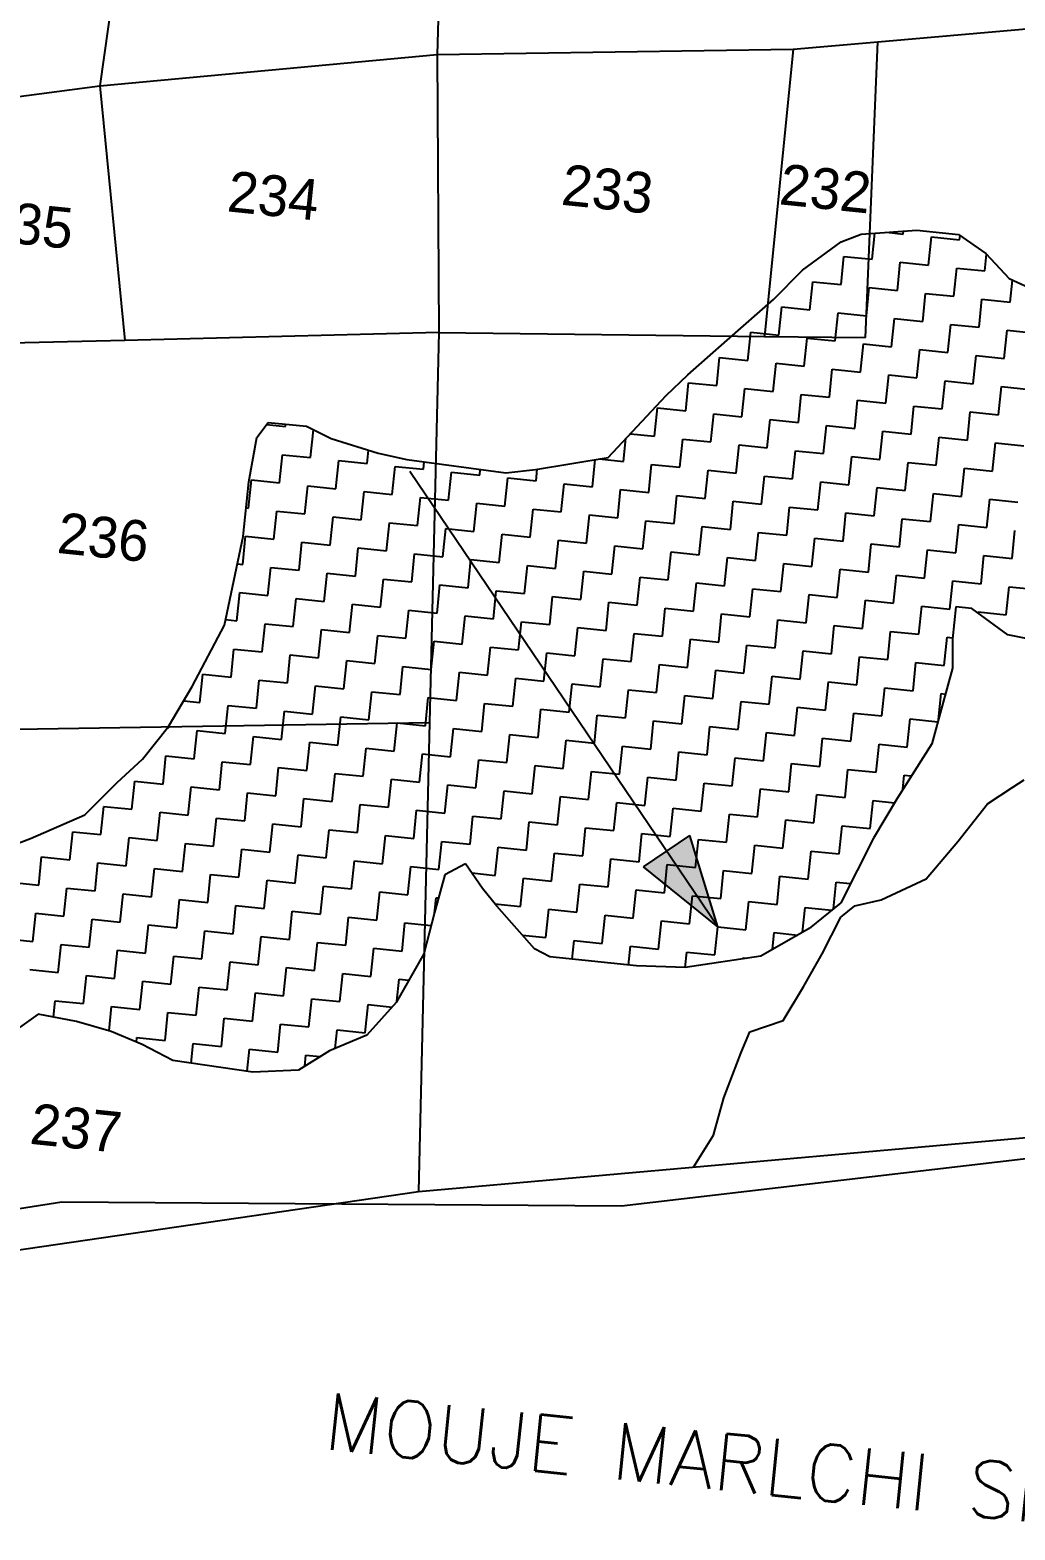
# Model space of a CAD drawing. Header units: metres. Extents: x 290336 to 293471, y 1993039 to 1996947.
# Drawn here: x 292219 to 292442.2, y 1993144.7 to 1993484.6 of the extents above; entities that cross this region are included whole.
import ezdxf
from ezdxf.enums import TextEntityAlignment as Align

# ---------------------------------------------------------------- set-up
doc = ezdxf.new("R2010")
doc.units = ezdxf.units.M
doc.header["$MEASUREMENT"] = 0
for name, color, linetype in [('LINE_WATER', 4, 'Continuous'), ('POLY_HATCH', 12, 'Continuous'), ('POLY_PARCEL', 6, 'Continuous'), ('TEXT_MAPOUT', 7, 'Continuous'), ('TEXT_PARCEL', 7, 'Continuous'), ('V_BOUND_LINE', 7, 'Continuous'), ('VILLAGE BOUNDRY', 1, 'Continuous')]:
    doc.layers.add(name, color=color, linetype=linetype)
doc.styles.get("Standard").update_dxf_attribs({"font": 'simplex.shx'})
doc.styles.add('TEXT_MAP', font='', dxfattribs={"height": 1.8})
doc.styles.get('TEXT_MAP').set_extended_font_data('Kruti Dev 050')

msp = doc.modelspace()

# ---------------------------------------------------------------- hatches: boundary and pattern name
h = msp.add_hatch(color=256)
h.paths.add_polyline_path([(292363.31, 1993298.52), (292358.07, 1993294.98), (292374.9, 1993281.4)])
h.paths.add_polyline_path([(292374.9, 1993281.4), (292368.54, 1993302.07), (292363.31, 1993298.52)])

# ---------------------------------------------------------------- linework, layer by layer
for points in [[(292374.9, 1993281.4), (292305.08, 1993384.55)], [(292358.07, 1993294.98), (292368.54, 1993302.07)], [(292374.9, 1993281.4), (292368.54, 1993302.07)], [(292374.9, 1993281.4), (292358.07, 1993294.98)]]:
    msp.add_lwpolyline(points)
at = {"layer": 'LINE_WATER'}
for p, q in [((292441.74, 1993313.01), (292444.33, 1993314.68)), ((292436.01, 1993309.24), (292441.74, 1993313.01)), ((292429.31, 1993300.72), (292436.01, 1993309.24)), ((292422.13, 1993292.25), (292429.31, 1993300.72)), ((292411.93, 1993287.48), (292422.13, 1993292.25)), ((292405.97, 1993286.16), (292411.93, 1993287.48)), ((292402.8, 1993283.58), (292405.97, 1993286.16)), ((292398.54, 1993275.29), (292402.8, 1993283.58)), ((292394.39, 1993267.96), (292398.54, 1993275.29)), ((292389.71, 1993260.2), (292394.39, 1993267.96)), ((292382.16, 1993257.59), (292389.71, 1993260.2)), ((292380.22, 1993252.94), (292382.16, 1993257.59)), ((292376.25, 1993242.68), (292380.22, 1993252.94)), ((292373.92, 1993234.2), (292376.25, 1993242.68)), ((292369.38, 1993226.94), (292373.92, 1993234.2))]:
    msp.add_line(p, q, dxfattribs=at)
at = {"layer": 'POLY_HATCH'}
for p, q in [((292402.83, 1993436.62), (292407.42, 1993438.35)), ((292407.42, 1993438.35), (292420, 1993439.25)), ((292420, 1993439.25), (292429.45, 1993438.28)), ((292429.45, 1993438.28), (292435.62, 1993433.97)), ((292394.08, 1993430.18), (292402.83, 1993436.62)), ((292435.62, 1993433.97), (292440.91, 1993428.28)), ((292387.52, 1993423.52), (292394.08, 1993430.18)), ((292440.91, 1993428.28), (292447.22, 1993425.43)), ((292377.02, 1993414.32), (292387.52, 1993423.52)), ((292368.12, 1993406.43), (292377.02, 1993414.32)), ((292363.23, 1993401.8), (292368.12, 1993406.43)), ((292350.03, 1993387.74), (292363.23, 1993401.8)), ((292270.42, 1993392.3), (292272.98, 1993395.7)), ((292272.98, 1993395.7), (292281.7, 1993394.8)), ((292281.7, 1993394.8), (292287.29, 1993392.02)), ((292268.64, 1993382.2), (292270.42, 1993392.3)), ((292287.29, 1993392.02), (292297.97, 1993388.72)), ((292297.97, 1993388.72), (292304.44, 1993387.31)), ((292304.44, 1993387.31), (292326.89, 1993384.26)), ((292333.59, 1993385.04), (292350.03, 1993387.74)), ((292326.89, 1993384.26), (292333.59, 1993385.04)), ((292267.37, 1993369.85), (292268.64, 1993382.2)), ((292263.09, 1993349.74), (292267.37, 1993369.85)), ((292428.81, 1993353.91), (292428.06, 1993346.64)), ((292432.45, 1993353.53), (292428.81, 1993353.91)), ((292440.65, 1993347.54), (292432.45, 1993353.53)), ((292255.77, 1993335.81), (292263.09, 1993349.74)), ((292428.06, 1993346.64), (292428.11, 1993340.03)), ((292455.03, 1993344.59), (292440.65, 1993347.54)), ((292428.11, 1993340.03), (292425.76, 1993331.46)), ((292250.43, 1993326.81), (292255.77, 1993335.81)), ((292425.76, 1993331.46), (292423.41, 1993322.89)), ((292244.52, 1993319.35), (292250.43, 1993326.81)), ((292423.41, 1993322.89), (292415.51, 1993310.49)), ((292238.83, 1993314.06), (292244.52, 1993319.35)), ((292231.46, 1993306.75), (292238.83, 1993314.06)), ((292415.51, 1993310.49), (292410.18, 1993301.5)), ((292219.16, 1993301.41), (292231.46, 1993306.75)), ((292209.98, 1993297.95), (292219.16, 1993301.41)), ((292410.18, 1993301.5), (292402.78, 1993286.84)), ((292317.74, 1993295.63), (292313.08, 1993293.18)), ((292321.57, 1993290.09), (292317.74, 1993295.63)), ((292313.08, 1993293.18), (292310.72, 1993284.61)), ((292324.83, 1993286.09), (292321.57, 1993290.09)), ((292310.72, 1993284.61), (292308.29, 1993275.31)), ((292333.38, 1993276.39), (292324.83, 1993286.09)), ((292402.78, 1993286.84), (292395.57, 1993280.98)), ((292395.57, 1993280.98), (292384.64, 1993274.77)), ((292308.29, 1993275.31), (292302, 1993264.22)), ((292336.87, 1993274.56), (292333.38, 1993276.39)), ((292356.49, 1993272.54), (292336.87, 1993274.56)), ((292384.64, 1993274.77), (292367.47, 1993272.14)), ((292367.47, 1993272.14), (292356.49, 1993272.54)), ((292302, 1993264.22), (292295.36, 1993256.83)), ((292220.92, 1993261.58), (292214.58, 1993257.09)), ((292229.57, 1993259.95), (292220.92, 1993261.58)), ((292237.41, 1993257.67), (292229.57, 1993259.95)), ((292244.46, 1993254.74), (292237.41, 1993257.67)), ((292295.36, 1993256.83), (292286.92, 1993253.29)), ((292251.42, 1993251.09), (292244.46, 1993254.74)), ((292269.52, 1993248.48), (292251.42, 1993251.09)), ((292286.92, 1993253.29), (292279.85, 1993248.88)), ((292279.85, 1993248.88), (292269.52, 1993248.48))]:
    msp.add_line(p, q, dxfattribs=at)
at = {"layer": 'POLY_HATCH', "linetype": 'Continuous'}
for p, q in [((292409.88, 1993432.64), (292410.49, 1993438.57)), ((292413.09, 1993438.76), (292416.92, 1993438.36)), ((292416.92, 1993438.36), (292416.99, 1993439.04)), ((292422.64, 1993431.32), (292423.3, 1993437.7)), ((292423.3, 1993437.7), (292429.69, 1993437.04)), ((292429.69, 1993437.04), (292429.79, 1993438.04)), ((292435.41, 1993430), (292435.8, 1993433.77)), ((292402.83, 1993426.91), (292403.49, 1993433.3)), ((292403.49, 1993433.3), (292409.88, 1993432.64)), ((292415.6, 1993425.59), (292416.26, 1993431.98)), ((292416.26, 1993431.98), (292422.64, 1993431.32)), ((292428.37, 1993424.27), (292429.03, 1993430.66)), ((292429.03, 1993430.66), (292435.41, 1993430)), ((292395.79, 1993421.19), (292396.45, 1993427.57)), ((292396.45, 1993427.57), (292402.83, 1993426.91)), ((292441.14, 1993422.95), (292441.65, 1993427.94)), ((292408.56, 1993419.87), (292409.22, 1993426.25)), ((292409.22, 1993426.25), (292415.6, 1993425.59)), ((292421.33, 1993418.55), (292421.99, 1993424.93)), ((292421.99, 1993424.93), (292428.37, 1993424.27)), ((292434.09, 1993417.23), (292434.75, 1993423.61)), ((292434.75, 1993423.61), (292441.14, 1993422.95)), ((292388.75, 1993415.46), (292389.41, 1993421.85)), ((292389.41, 1993421.85), (292395.79, 1993421.19)), ((292401.51, 1993414.14), (292402.17, 1993420.53)), ((292402.17, 1993420.53), (292408.56, 1993419.87)), ((292414.28, 1993412.82), (292414.94, 1993419.21)), ((292414.94, 1993419.21), (292421.33, 1993418.55)), ((292427.05, 1993411.51), (292427.71, 1993417.89)), ((292427.71, 1993417.89), (292434.09, 1993417.23)), ((292439.82, 1993410.19), (292440.48, 1993416.57)), ((292440.48, 1993416.57), (292446.86, 1993415.91)), ((292381.7, 1993409.74), (292382.36, 1993416.12)), ((292382.36, 1993416.12), (292388.75, 1993415.46)), ((292394.47, 1993408.42), (292395.13, 1993414.8)), ((292395.13, 1993414.8), (292401.51, 1993414.14)), ((292407.24, 1993407.1), (292407.9, 1993413.48)), ((292407.9, 1993413.48), (292414.28, 1993412.82)), ((292374.66, 1993404.01), (292375.32, 1993410.4)), ((292375.32, 1993410.4), (292381.7, 1993409.74)), ((292420.01, 1993405.78), (292420.67, 1993412.17)), ((292420.67, 1993412.17), (292427.05, 1993411.51)), ((292432.77, 1993404.46), (292433.43, 1993410.85)), ((292433.43, 1993410.85), (292439.82, 1993410.19)), ((292387.43, 1993402.69), (292388.09, 1993409.08)), ((292388.09, 1993409.08), (292394.47, 1993408.42)), ((292400.2, 1993401.38), (292400.85, 1993407.76)), ((292400.85, 1993407.76), (292407.24, 1993407.1)), ((292412.96, 1993400.06), (292413.62, 1993406.44)), ((292413.62, 1993406.44), (292420.01, 1993405.78)), ((292367.62, 1993398.29), (292368.28, 1993404.67)), ((292368.28, 1993404.67), (292374.66, 1993404.01)), ((292380.38, 1993396.97), (292381.04, 1993403.35)), ((292381.04, 1993403.35), (292387.43, 1993402.69)), ((292425.73, 1993398.74), (292426.39, 1993405.12)), ((292426.39, 1993405.12), (292432.77, 1993404.46)), ((292438.5, 1993397.42), (292439.16, 1993403.8)), ((292439.16, 1993403.8), (292445.54, 1993403.14)), ((292393.15, 1993395.65), (292393.81, 1993402.04)), ((292393.81, 1993402.04), (292400.2, 1993401.38)), ((292405.92, 1993394.33), (292406.58, 1993400.72)), ((292406.58, 1993400.72), (292412.96, 1993400.06)), ((292360.57, 1993392.57), (292361.23, 1993398.95)), ((292361.23, 1993398.95), (292367.62, 1993398.29)), ((292373.34, 1993391.25), (292374, 1993397.63)), ((292374, 1993397.63), (292380.38, 1993396.97)), ((292386.11, 1993389.93), (292386.77, 1993396.31)), ((292386.77, 1993396.31), (292393.15, 1993395.65)), ((292418.69, 1993393.01), (292419.35, 1993399.4)), ((292419.35, 1993399.4), (292425.73, 1993398.74)), ((292431.46, 1993391.69), (292432.12, 1993398.08)), ((292432.12, 1993398.08), (292438.5, 1993397.42)), ((292272.6, 1993395.2), (292276.92, 1993394.75)), ((292276.92, 1993394.75), (292276.98, 1993395.29)), ((292282.64, 1993387.71), (292283.3, 1993394.01)), ((292355.09, 1993393.13), (292360.57, 1993392.57)), ((292398.88, 1993388.61), (292399.54, 1993394.99)), ((292399.54, 1993394.99), (292405.92, 1993394.33)), ((292411.64, 1993387.29), (292412.3, 1993393.67)), ((292412.3, 1993393.67), (292418.69, 1993393.01)), ((292269.88, 1993389.03), (292269.92, 1993389.45)), ((292295.41, 1993386.39), (292295.72, 1993389.41)), ((292353.53, 1993386.84), (292354.07, 1993392.04)), ((292366.3, 1993385.52), (292366.96, 1993391.91)), ((292366.96, 1993391.91), (292373.34, 1993391.25)), ((292379.06, 1993384.2), (292379.72, 1993390.59)), ((292379.72, 1993390.59), (292386.11, 1993389.93)), ((292424.41, 1993385.97), (292425.07, 1993392.35)), ((292425.07, 1993392.35), (292431.46, 1993391.69)), ((292437.18, 1993384.65), (292437.84, 1993391.03)), ((292437.84, 1993391.03), (292444.22, 1993390.38)), ((292269.85, 1993389.03), (292269.88, 1993389.03)), ((292275.6, 1993381.99), (292276.26, 1993388.37)), ((292276.26, 1993388.37), (292282.64, 1993387.71)), ((292288.37, 1993380.67), (292289.03, 1993387.05)), ((292289.03, 1993387.05), (292295.41, 1993386.39)), ((292308.18, 1993385.07), (292308.36, 1993386.78)), ((292346.48, 1993381.12), (292347.12, 1993387.26)), ((292348.01, 1993387.41), (292353.53, 1993386.84)), ((292359.25, 1993379.8), (292359.91, 1993386.18)), ((292359.91, 1993386.18), (292366.3, 1993385.52)), ((292391.83, 1993382.88), (292392.49, 1993389.27)), ((292392.49, 1993389.27), (292398.88, 1993388.61)), ((292404.6, 1993381.56), (292405.26, 1993387.95)), ((292405.26, 1993387.95), (292411.64, 1993387.29)), ((292417.37, 1993380.25), (292418.03, 1993386.63)), ((292418.03, 1993386.63), (292424.41, 1993385.97)), ((292268.56, 1993376.26), (292269.22, 1993382.65)), ((292269.22, 1993382.65), (292275.6, 1993381.99)), ((292301.14, 1993379.35), (292301.8, 1993385.73)), ((292301.8, 1993385.73), (292308.18, 1993385.07)), ((292313.91, 1993378.03), (292314.56, 1993384.41)), ((292314.56, 1993384.41), (292320.95, 1993383.75)), ((292320.95, 1993383.75), (292321.08, 1993385.05)), ((292326.67, 1993376.71), (292327.33, 1993383.09)), ((292327.33, 1993383.09), (292333.72, 1993382.44)), ((292333.72, 1993382.44), (292333.99, 1993385.1)), ((292372.02, 1993378.48), (292372.68, 1993384.86)), ((292372.68, 1993384.86), (292379.06, 1993384.2)), ((292384.79, 1993377.16), (292385.45, 1993383.54)), ((292385.45, 1993383.54), (292391.83, 1993382.88)), ((292430.14, 1993378.93), (292430.8, 1993385.31)), ((292430.8, 1993385.31), (292437.18, 1993384.65)), ((292281.33, 1993374.94), (292281.99, 1993381.33)), ((292281.99, 1993381.33), (292288.37, 1993380.67)), ((292294.09, 1993373.62), (292294.75, 1993380.01)), ((292294.75, 1993380.01), (292301.14, 1993379.35)), ((292339.44, 1993375.39), (292340.1, 1993381.78)), ((292340.1, 1993381.78), (292346.48, 1993381.12)), ((292352.21, 1993374.07), (292352.87, 1993380.46)), ((292352.87, 1993380.46), (292359.25, 1993379.8)), ((292364.98, 1993372.75), (292365.64, 1993379.14)), ((292365.64, 1993379.14), (292372.02, 1993378.48)), ((292397.56, 1993375.84), (292398.22, 1993382.22)), ((292398.22, 1993382.22), (292404.6, 1993381.56)), ((292410.32, 1993374.52), (292410.98, 1993380.9)), ((292410.98, 1993380.9), (292417.37, 1993380.25)), ((292423.09, 1993373.2), (292423.75, 1993379.59)), ((292423.75, 1993379.59), (292430.14, 1993378.93)), ((292268.04, 1993376.32), (292268.56, 1993376.26)), ((292306.86, 1993372.31), (292307.52, 1993378.69)), ((292307.52, 1993378.69), (292313.91, 1993378.03)), ((292319.63, 1993370.99), (292320.29, 1993377.37)), ((292320.29, 1993377.37), (292326.67, 1993376.71)), ((292332.4, 1993369.67), (292333.06, 1993376.05)), ((292333.06, 1993376.05), (292339.44, 1993375.39)), ((292377.75, 1993371.43), (292378.4, 1993377.82)), ((292378.4, 1993377.82), (292384.79, 1993377.16)), ((292390.51, 1993370.12), (292391.17, 1993376.5)), ((292391.17, 1993376.5), (292397.56, 1993375.84)), ((292435.86, 1993371.88), (292436.52, 1993378.27)), ((292436.52, 1993378.27), (292442.9, 1993377.61)), ((292274.28, 1993369.22), (292274.94, 1993375.6)), ((292274.94, 1993375.6), (292281.33, 1993374.94)), ((292287.05, 1993367.9), (292287.71, 1993374.28)), ((292287.71, 1993374.28), (292294.09, 1993373.62)), ((292299.82, 1993366.58), (292300.48, 1993372.96)), ((292300.48, 1993372.96), (292306.86, 1993372.31)), ((292345.17, 1993368.35), (292345.83, 1993374.73)), ((292345.83, 1993374.73), (292352.21, 1993374.07)), ((292357.93, 1993367.03), (292358.59, 1993373.41)), ((292358.59, 1993373.41), (292364.98, 1993372.75)), ((292403.28, 1993368.8), (292403.94, 1993375.18)), ((292403.94, 1993375.18), (292410.32, 1993374.52)), ((292416.05, 1993367.48), (292416.71, 1993373.86)), ((292416.71, 1993373.86), (292423.09, 1993373.2)), ((292428.82, 1993366.16), (292429.48, 1993372.54)), ((292429.48, 1993372.54), (292435.86, 1993371.88)), ((292267.24, 1993363.49), (292267.9, 1993369.88)), ((292267.9, 1993369.88), (292274.28, 1993369.22)), ((292312.59, 1993365.26), (292313.25, 1993371.65)), ((292313.25, 1993371.65), (292319.63, 1993370.99)), ((292325.35, 1993363.94), (292326.01, 1993370.33)), ((292326.01, 1993370.33), (292332.4, 1993369.67)), ((292338.12, 1993362.62), (292338.78, 1993369.01)), ((292338.78, 1993369.01), (292345.17, 1993368.35)), ((292370.7, 1993365.71), (292371.36, 1993372.09)), ((292371.36, 1993372.09), (292377.75, 1993371.43)), ((292383.47, 1993364.39), (292384.13, 1993370.77)), ((292384.13, 1993370.77), (292390.51, 1993370.12)), ((292396.24, 1993363.07), (292396.9, 1993369.46)), ((292396.9, 1993369.46), (292403.28, 1993368.8)), ((292441.59, 1993364.84), (292442.24, 1993371.22)), ((292280.01, 1993362.18), (292280.67, 1993368.56)), ((292280.67, 1993368.56), (292287.05, 1993367.9)), ((292292.77, 1993360.86), (292293.43, 1993367.24)), ((292293.43, 1993367.24), (292299.82, 1993366.58)), ((292305.54, 1993359.54), (292306.2, 1993365.92)), ((292306.2, 1993365.92), (292312.59, 1993365.26)), ((292350.89, 1993361.3), (292351.55, 1993367.69)), ((292351.55, 1993367.69), (292357.93, 1993367.03)), ((292363.66, 1993359.99), (292364.32, 1993366.37)), ((292364.32, 1993366.37), (292370.7, 1993365.71)), ((292409.01, 1993361.75), (292409.67, 1993368.14)), ((292409.67, 1993368.14), (292416.05, 1993367.48)), ((292421.77, 1993360.43), (292422.43, 1993366.82)), ((292422.43, 1993366.82), (292428.82, 1993366.16)), ((292266.04, 1993363.62), (292267.24, 1993363.49)), ((292272.96, 1993356.45), (292273.62, 1993362.83)), ((292273.62, 1993362.83), (292280.01, 1993362.18)), ((292318.31, 1993358.22), (292318.97, 1993364.6)), ((292318.97, 1993364.6), (292325.35, 1993363.94)), ((292331.08, 1993356.9), (292331.74, 1993363.28)), ((292331.74, 1993363.28), (292338.12, 1993362.62)), ((292376.43, 1993358.67), (292377.09, 1993365.05)), ((292377.09, 1993365.05), (292383.47, 1993364.39)), ((292389.19, 1993357.35), (292389.85, 1993363.73)), ((292389.85, 1993363.73), (292396.24, 1993363.07)), ((292401.96, 1993356.03), (292402.62, 1993362.41)), ((292402.62, 1993362.41), (292409.01, 1993361.75)), ((292434.54, 1993359.11), (292435.2, 1993365.5)), ((292435.2, 1993365.5), (292441.59, 1993364.84)), ((292285.73, 1993355.13), (292286.39, 1993361.52)), ((292286.39, 1993361.52), (292292.77, 1993360.86)), ((292298.5, 1993353.81), (292299.16, 1993360.2)), ((292299.16, 1993360.2), (292305.54, 1993359.54)), ((292311.27, 1993352.49), (292311.93, 1993358.88)), ((292311.93, 1993358.88), (292318.31, 1993358.22)), ((292343.85, 1993355.58), (292344.51, 1993361.96)), ((292344.51, 1993361.96), (292350.89, 1993361.3)), ((292356.61, 1993354.26), (292357.27, 1993360.65)), ((292357.27, 1993360.65), (292363.66, 1993359.99)), ((292369.38, 1993352.94), (292370.04, 1993359.33)), ((292370.04, 1993359.33), (292376.43, 1993358.67)), ((292414.73, 1993354.71), (292415.39, 1993361.09)), ((292415.39, 1993361.09), (292421.77, 1993360.43)), ((292427.5, 1993353.39), (292428.16, 1993359.77)), ((292428.16, 1993359.77), (292434.54, 1993359.11)), ((292265.92, 1993350.73), (292266.58, 1993357.11)), ((292266.58, 1993357.11), (292272.96, 1993356.45)), ((292278.69, 1993349.41), (292279.35, 1993355.79)), ((292279.35, 1993355.79), (292285.73, 1993355.13)), ((292324.04, 1993351.17), (292324.69, 1993357.56)), ((292324.69, 1993357.56), (292331.08, 1993356.9)), ((292336.8, 1993349.86), (292337.46, 1993356.24)), ((292337.46, 1993356.24), (292343.85, 1993355.58)), ((292382.15, 1993351.62), (292382.81, 1993358.01)), ((292382.81, 1993358.01), (292389.19, 1993357.35)), ((292394.92, 1993350.3), (292395.58, 1993356.69)), ((292395.58, 1993356.69), (292401.96, 1993356.03)), ((292407.69, 1993348.98), (292408.35, 1993355.37)), ((292408.35, 1993355.37), (292414.73, 1993354.71)), ((292440.27, 1993352.07), (292440.93, 1993358.46)), ((292440.93, 1993358.46), (292447.31, 1993357.8)), ((292291.46, 1993348.09), (292292.12, 1993354.47)), ((292292.12, 1993354.47), (292298.5, 1993353.81)), ((292304.22, 1993346.77), (292304.88, 1993353.15)), ((292304.88, 1993353.15), (292311.27, 1993352.49)), ((292349.57, 1993348.54), (292350.23, 1993354.92)), ((292350.23, 1993354.92), (292356.61, 1993354.26)), ((292362.34, 1993347.22), (292363, 1993353.6)), ((292363, 1993353.6), (292369.38, 1993352.94)), ((292375.11, 1993345.9), (292375.77, 1993352.28)), ((292375.77, 1993352.28), (292382.15, 1993351.62)), ((292420.45, 1993347.67), (292421.11, 1993354.05)), ((292421.11, 1993354.05), (292427.5, 1993353.39)), ((292433.86, 1993352.5), (292433.88, 1993352.73)), ((292433.88, 1993352.73), (292440.27, 1993352.07)), ((292263.35, 1993350.99), (292265.92, 1993350.73)), ((292271.64, 1993343.68), (292272.3, 1993350.07)), ((292272.3, 1993350.07), (292278.69, 1993349.41)), ((292284.41, 1993342.36), (292285.07, 1993348.75)), ((292285.07, 1993348.75), (292291.46, 1993348.09)), ((292316.99, 1993345.45), (292317.65, 1993351.83)), ((292317.65, 1993351.83), (292324.04, 1993351.17)), ((292329.76, 1993344.13), (292330.42, 1993350.52)), ((292330.42, 1993350.52), (292336.8, 1993349.86)), ((292342.53, 1993342.81), (292343.19, 1993349.2)), ((292343.19, 1993349.2), (292349.57, 1993348.54)), ((292387.88, 1993344.58), (292388.53, 1993350.96)), ((292388.53, 1993350.96), (292394.92, 1993350.3)), ((292400.64, 1993343.26), (292401.3, 1993349.64)), ((292401.3, 1993349.64), (292407.69, 1993348.98)), ((292297.18, 1993341.04), (292297.84, 1993347.43)), ((292297.84, 1993347.43), (292304.22, 1993346.77)), ((292309.95, 1993339.73), (292310.61, 1993346.11)), ((292310.61, 1993346.11), (292316.99, 1993345.45)), ((292355.3, 1993341.49), (292355.96, 1993347.88)), ((292355.96, 1993347.88), (292362.34, 1993347.22)), ((292368.06, 1993340.17), (292368.72, 1993346.56)), ((292368.72, 1993346.56), (292375.11, 1993345.9)), ((292380.83, 1993338.85), (292381.49, 1993345.24)), ((292381.49, 1993345.24), (292387.88, 1993344.58)), ((292413.41, 1993341.94), (292414.07, 1993348.33)), ((292414.07, 1993348.33), (292420.45, 1993347.67)), ((292426.18, 1993340.62), (292426.84, 1993347.01)), ((292426.84, 1993347.01), (292428.09, 1993346.88)), ((292264.6, 1993337.96), (292265.26, 1993344.34)), ((292265.26, 1993344.34), (292271.64, 1993343.68)), ((292277.37, 1993336.64), (292278.03, 1993343.02)), ((292278.03, 1993343.02), (292284.41, 1993342.36)), ((292322.72, 1993338.41), (292323.38, 1993344.79)), ((292323.38, 1993344.79), (292329.76, 1993344.13)), ((292335.48, 1993337.09), (292336.14, 1993343.47)), ((292336.14, 1993343.47), (292342.53, 1993342.81)), ((292348.25, 1993335.77), (292348.91, 1993342.15)), ((292348.91, 1993342.15), (292355.3, 1993341.49)), ((292393.6, 1993337.54), (292394.26, 1993343.92)), ((292394.26, 1993343.92), (292400.64, 1993343.26)), ((292406.37, 1993336.22), (292407.03, 1993342.6)), ((292407.03, 1993342.6), (292413.41, 1993341.94)), ((292257.56, 1993332.23), (292258.22, 1993338.62)), ((292258.22, 1993338.62), (292264.6, 1993337.96)), ((292290.14, 1993335.32), (292290.8, 1993341.7)), ((292290.8, 1993341.7), (292297.18, 1993341.04)), ((292302.9, 1993334), (292303.56, 1993340.39)), ((292303.56, 1993340.39), (292309.95, 1993339.73)), ((292315.67, 1993332.68), (292316.33, 1993339.07)), ((292316.33, 1993339.07), (292322.72, 1993338.41)), ((292361.02, 1993334.45), (292361.68, 1993340.83)), ((292361.68, 1993340.83), (292368.06, 1993340.17)), ((292373.79, 1993333.13), (292374.45, 1993339.51)), ((292374.45, 1993339.51), (292380.83, 1993338.85)), ((292419.14, 1993334.9), (292419.8, 1993341.28)), ((292419.8, 1993341.28), (292426.18, 1993340.62)), ((292270.33, 1993330.92), (292270.98, 1993337.3)), ((292270.98, 1993337.3), (292277.37, 1993336.64)), ((292283.09, 1993329.6), (292283.75, 1993335.98)), ((292283.75, 1993335.98), (292290.14, 1993335.32)), ((292328.44, 1993331.36), (292329.1, 1993337.75)), ((292329.1, 1993337.75), (292335.48, 1993337.09)), ((292341.21, 1993330.04), (292341.87, 1993336.43)), ((292341.87, 1993336.43), (292348.25, 1993335.77)), ((292353.98, 1993328.73), (292354.64, 1993335.11)), ((292354.64, 1993335.11), (292361.02, 1993334.45)), ((292386.56, 1993331.81), (292387.22, 1993338.2)), ((292387.22, 1993338.2), (292393.6, 1993337.54)), ((292399.32, 1993330.49), (292399.98, 1993336.88)), ((292399.98, 1993336.88), (292406.37, 1993336.22)), ((292412.09, 1993329.17), (292412.75, 1993335.56)), ((292412.75, 1993335.56), (292419.14, 1993334.9)), ((292253.88, 1993332.61), (292257.56, 1993332.23)), ((292263.28, 1993325.19), (292263.94, 1993331.57)), ((292263.94, 1993331.57), (292270.33, 1993330.92)), ((292295.86, 1993328.28), (292296.52, 1993334.66)), ((292296.52, 1993334.66), (292302.9, 1993334)), ((292308.63, 1993326.96), (292309.29, 1993333.34)), ((292309.29, 1993333.34), (292315.67, 1993332.68)), ((292321.4, 1993325.64), (292322.06, 1993332.02)), ((292322.06, 1993332.02), (292328.44, 1993331.36)), ((292366.74, 1993327.41), (292367.4, 1993333.79)), ((292367.4, 1993333.79), (292373.79, 1993333.13)), ((292379.51, 1993326.09), (292380.17, 1993332.47)), ((292380.17, 1993332.47), (292386.56, 1993331.81)), ((292424.92, 1993328.39), (292425.52, 1993334.24)), ((292425.52, 1993334.24), (292426.5, 1993334.14)), ((292276.05, 1993323.87), (292276.71, 1993330.26)), ((292276.71, 1993330.26), (292283.09, 1993329.6)), ((292288.82, 1993322.55), (292289.48, 1993328.94)), ((292289.48, 1993328.94), (292295.86, 1993328.28)), ((292334.17, 1993324.32), (292334.82, 1993330.7)), ((292334.82, 1993330.7), (292341.21, 1993330.04)), ((292346.93, 1993323), (292347.59, 1993329.38)), ((292347.59, 1993329.38), (292353.98, 1993328.73)), ((292392.28, 1993324.77), (292392.94, 1993331.15)), ((292392.94, 1993331.15), (292399.32, 1993330.49)), ((292405.05, 1993323.45), (292405.71, 1993329.83)), ((292405.71, 1993329.83), (292412.09, 1993329.17)), ((292417.82, 1993322.13), (292418.48, 1993328.51)), ((292418.48, 1993328.51), (292424.77, 1993327.86)), ((292250.22, 1993326.54), (292250.51, 1993326.51)), ((292250.51, 1993326.51), (292250.57, 1993327.04)), ((292256.24, 1993319.47), (292256.9, 1993325.85)), ((292256.9, 1993325.85), (292263.28, 1993325.19)), ((292301.59, 1993321.23), (292302.25, 1993327.62)), ((292302.25, 1993327.62), (292308.63, 1993326.96)), ((292314.35, 1993319.91), (292315.01, 1993326.3)), ((292315.01, 1993326.3), (292321.4, 1993325.64)), ((292327.12, 1993318.6), (292327.78, 1993324.98)), ((292327.78, 1993324.98), (292334.17, 1993324.32)), ((292359.7, 1993321.68), (292360.36, 1993328.07)), ((292360.36, 1993328.07), (292366.74, 1993327.41)), ((292372.47, 1993320.36), (292373.13, 1993326.75)), ((292373.13, 1993326.75), (292379.51, 1993326.09)), ((292385.24, 1993319.04), (292385.9, 1993325.43)), ((292385.9, 1993325.43), (292392.28, 1993324.77)), ((292269.01, 1993318.15), (292269.67, 1993324.53)), ((292269.67, 1993324.53), (292276.05, 1993323.87)), ((292281.77, 1993316.83), (292282.43, 1993323.21)), ((292282.43, 1993323.21), (292288.82, 1993322.55)), ((292294.54, 1993315.51), (292295.2, 1993321.89)), ((292295.2, 1993321.89), (292301.59, 1993321.23)), ((292339.89, 1993317.28), (292340.55, 1993323.66)), ((292340.55, 1993323.66), (292346.93, 1993323)), ((292352.66, 1993315.96), (292353.32, 1993322.34)), ((292353.32, 1993322.34), (292359.7, 1993321.68)), ((292398.01, 1993317.72), (292398.66, 1993324.11)), ((292398.66, 1993324.11), (292405.05, 1993323.45)), ((292410.77, 1993316.41), (292411.43, 1993322.79)), ((292411.43, 1993322.79), (292417.82, 1993322.13)), ((292249.19, 1993313.74), (292249.85, 1993320.13)), ((292249.85, 1993320.13), (292256.24, 1993319.47)), ((292261.96, 1993312.42), (292262.62, 1993318.81)), ((292262.62, 1993318.81), (292269.01, 1993318.15)), ((292307.31, 1993314.19), (292307.97, 1993320.57)), ((292307.97, 1993320.57), (292314.35, 1993319.91)), ((292320.08, 1993312.87), (292320.74, 1993319.25)), ((292320.74, 1993319.25), (292327.12, 1993318.6)), ((292365.43, 1993314.64), (292366.09, 1993321.02)), ((292366.09, 1993321.02), (292372.47, 1993320.36)), ((292378.19, 1993313.32), (292378.85, 1993319.7)), ((292378.85, 1993319.7), (292385.24, 1993319.04)), ((292390.96, 1993312), (292391.62, 1993318.38)), ((292391.62, 1993318.38), (292398.01, 1993317.72)), ((292274.73, 1993311.1), (292275.39, 1993317.49)), ((292275.39, 1993317.49), (292281.77, 1993316.83)), ((292287.5, 1993309.78), (292288.16, 1993316.17)), ((292288.16, 1993316.17), (292294.54, 1993315.51)), ((292300.27, 1993308.47), (292300.93, 1993314.85)), ((292300.93, 1993314.85), (292307.31, 1993314.19)), ((292332.85, 1993311.55), (292333.51, 1993317.94)), ((292333.51, 1993317.94), (292339.89, 1993317.28)), ((292345.61, 1993310.23), (292346.27, 1993316.62)), ((292346.27, 1993316.62), (292352.66, 1993315.96)), ((292358.38, 1993308.91), (292359.04, 1993315.3)), ((292359.04, 1993315.3), (292365.43, 1993314.64)), ((292403.73, 1993310.68), (292404.39, 1993317.06)), ((292404.39, 1993317.06), (292410.77, 1993316.41)), ((292416.83, 1993312.56), (292417.16, 1993315.75)), ((292417.16, 1993315.75), (292418.75, 1993315.58)), ((292242.15, 1993308.02), (292242.81, 1993314.4)), ((292242.81, 1993314.4), (292249.19, 1993313.74)), ((292254.92, 1993306.7), (292255.58, 1993313.08)), ((292255.58, 1993313.08), (292261.96, 1993312.42)), ((292267.69, 1993305.38), (292268.35, 1993311.76)), ((292268.35, 1993311.76), (292274.73, 1993311.1)), ((292313.03, 1993307.15), (292313.69, 1993313.53)), ((292313.69, 1993313.53), (292320.08, 1993312.87)), ((292325.8, 1993305.83), (292326.46, 1993312.21)), ((292326.46, 1993312.21), (292332.85, 1993311.55)), ((292371.15, 1993307.59), (292371.81, 1993313.98)), ((292371.81, 1993313.98), (292378.19, 1993313.32)), ((292383.92, 1993306.28), (292384.58, 1993312.66)), ((292384.58, 1993312.66), (292390.96, 1993312)), ((292396.69, 1993304.96), (292397.35, 1993311.34)), ((292397.35, 1993311.34), (292403.73, 1993310.68)), ((292235.11, 1993302.29), (292235.77, 1993308.68)), ((292235.77, 1993308.68), (292242.15, 1993308.02)), ((292280.46, 1993304.06), (292281.11, 1993310.44)), ((292281.11, 1993310.44), (292287.5, 1993309.78)), ((292293.22, 1993302.74), (292293.88, 1993309.12)), ((292293.88, 1993309.12), (292300.27, 1993308.47)), ((292305.99, 1993301.42), (292306.65, 1993307.81)), ((292306.65, 1993307.81), (292313.03, 1993307.15)), ((292338.57, 1993304.51), (292339.23, 1993310.89)), ((292339.23, 1993310.89), (292345.61, 1993310.23)), ((292351.34, 1993303.19), (292352, 1993309.57)), ((292352, 1993309.57), (292358.38, 1993308.91)), ((292364.11, 1993301.87), (292364.77, 1993308.25)), ((292364.77, 1993308.25), (292371.15, 1993307.59)), ((292409.45, 1993303.64), (292410.11, 1993310.02)), ((292410.11, 1993310.02), (292414.94, 1993309.52)), ((292247.88, 1993300.97), (292248.54, 1993307.36)), ((292248.54, 1993307.36), (292254.92, 1993306.7)), ((292260.64, 1993299.65), (292261.3, 1993306.04)), ((292261.3, 1993306.04), (292267.69, 1993305.38)), ((292273.41, 1993298.34), (292274.07, 1993304.72)), ((292274.07, 1993304.72), (292280.46, 1993304.06)), ((292318.76, 1993300.1), (292319.42, 1993306.49)), ((292319.42, 1993306.49), (292325.8, 1993305.83)), ((292331.53, 1993298.78), (292332.19, 1993305.17)), ((292332.19, 1993305.17), (292338.57, 1993304.51)), ((292376.87, 1993300.55), (292377.53, 1993306.93)), ((292377.53, 1993306.93), (292383.92, 1993306.28)), ((292389.64, 1993299.23), (292390.3, 1993305.62)), ((292390.3, 1993305.62), (292396.69, 1993304.96)), ((292228.06, 1993296.57), (292228.72, 1993302.95)), ((292228.72, 1993302.95), (292235.11, 1993302.29)), ((292240.83, 1993295.25), (292241.49, 1993301.63)), ((292241.49, 1993301.63), (292247.88, 1993300.97)), ((292286.18, 1993297.02), (292286.84, 1993303.4)), ((292286.84, 1993303.4), (292293.22, 1993302.74)), ((292298.95, 1993295.7), (292299.61, 1993302.08)), ((292299.61, 1993302.08), (292305.99, 1993301.42)), ((292344.29, 1993297.46), (292344.95, 1993303.85)), ((292344.95, 1993303.85), (292351.34, 1993303.19)), ((292357.06, 1993296.15), (292357.72, 1993302.53)), ((292357.72, 1993302.53), (292364.11, 1993301.87)), ((292369.83, 1993294.83), (292370.49, 1993301.21)), ((292370.49, 1993301.21), (292376.87, 1993300.55)), ((292402.41, 1993297.91), (292403.07, 1993304.3)), ((292403.07, 1993304.3), (292409.45, 1993303.64)), ((292253.6, 1993293.93), (292254.26, 1993300.31)), ((292254.26, 1993300.31), (292260.64, 1993299.65)), ((292266.37, 1993292.61), (292267.03, 1993299)), ((292267.03, 1993299), (292273.41, 1993298.34)), ((292279.14, 1993291.29), (292279.8, 1993297.68)), ((292279.8, 1993297.68), (292286.18, 1993297.02)), ((292311.72, 1993294.38), (292312.38, 1993300.76)), ((292312.38, 1993300.76), (292318.76, 1993300.1)), ((292324.48, 1993293.06), (292325.14, 1993299.44)), ((292325.14, 1993299.44), (292331.53, 1993298.78)), ((292337.25, 1993291.74), (292337.91, 1993298.12)), ((292337.91, 1993298.12), (292344.29, 1993297.46)), ((292382.6, 1993293.51), (292383.26, 1993299.89)), ((292383.26, 1993299.89), (292389.64, 1993299.23)), ((292395.37, 1993292.19), (292396.03, 1993298.57)), ((292396.03, 1993298.57), (292402.41, 1993297.91)), ((292221.02, 1993290.84), (292221.68, 1993297.23)), ((292221.68, 1993297.23), (292228.06, 1993296.57)), ((292233.79, 1993289.52), (292234.45, 1993295.91)), ((292234.45, 1993295.91), (292240.83, 1993295.25)), ((292246.56, 1993288.21), (292247.22, 1993294.59)), ((292247.22, 1993294.59), (292253.6, 1993293.93)), ((292291.9, 1993289.97), (292292.56, 1993296.36)), ((292292.56, 1993296.36), (292298.95, 1993295.7)), ((292304.67, 1993288.65), (292305.33, 1993295.04)), ((292305.33, 1993295.04), (292311.72, 1993294.38)), ((292350.02, 1993290.42), (292350.68, 1993296.81)), ((292350.68, 1993296.81), (292357.06, 1993296.15)), ((292362.79, 1993289.1), (292363.45, 1993295.49)), ((292363.45, 1993295.49), (292369.83, 1993294.83)), ((292375.56, 1993287.78), (292376.21, 1993294.17)), ((292376.21, 1993294.17), (292382.6, 1993293.51)), ((292214.64, 1993291.5), (292221.02, 1993290.84)), ((292259.32, 1993286.89), (292259.98, 1993293.27)), ((292259.98, 1993293.27), (292266.37, 1993292.61)), ((292272.09, 1993285.57), (292272.75, 1993291.95)), ((292272.75, 1993291.95), (292279.14, 1993291.29)), ((292319.14, 1993293.61), (292324.48, 1993293.06)), ((292330.21, 1993286.02), (292330.87, 1993292.4)), ((292330.87, 1993292.4), (292337.25, 1993291.74)), ((292342.98, 1993284.7), (292343.64, 1993291.08)), ((292343.64, 1993291.08), (292350.02, 1993290.42)), ((292388.32, 1993286.46), (292388.98, 1993292.85)), ((292388.98, 1993292.85), (292395.37, 1993292.19)), ((292401.13, 1993285.5), (292401.75, 1993291.53)), ((292401.75, 1993291.53), (292404.98, 1993291.2)), ((292226.74, 1993283.8), (292227.4, 1993290.18)), ((292227.4, 1993290.18), (292233.79, 1993289.52)), ((292239.51, 1993282.48), (292240.17, 1993288.87)), ((292240.17, 1993288.87), (292246.56, 1993288.21)), ((292252.28, 1993281.16), (292252.94, 1993287.55)), ((292252.94, 1993287.55), (292259.32, 1993286.89)), ((292284.86, 1993284.25), (292285.52, 1993290.63)), ((292285.52, 1993290.63), (292291.9, 1993289.97)), ((292297.63, 1993282.93), (292298.29, 1993289.31)), ((292298.29, 1993289.31), (292304.67, 1993288.65)), ((292310.7, 1993284.51), (292311.06, 1993287.99)), ((292311.06, 1993287.99), (292311.64, 1993287.93)), ((292355.74, 1993283.38), (292356.4, 1993289.76)), ((292356.4, 1993289.76), (292362.79, 1993289.1)), ((292368.51, 1993282.06), (292369.17, 1993288.44)), ((292369.17, 1993288.44), (292375.56, 1993287.78)), ((292219.7, 1993278.08), (292220.36, 1993284.46)), ((292220.36, 1993284.46), (292226.74, 1993283.8)), ((292265.05, 1993279.84), (292265.71, 1993286.23)), ((292265.71, 1993286.23), (292272.09, 1993285.57)), ((292277.82, 1993278.52), (292278.48, 1993284.91)), ((292278.48, 1993284.91), (292284.86, 1993284.25)), ((292324.4, 1993286.62), (292330.21, 1993286.02)), ((292335.93, 1993278.97), (292336.59, 1993285.36)), ((292336.59, 1993285.36), (292342.98, 1993284.7)), ((292348.7, 1993277.65), (292349.36, 1993284.04)), ((292349.36, 1993284.04), (292355.74, 1993283.38)), ((292381.28, 1993280.74), (292381.94, 1993287.12)), ((292381.94, 1993287.12), (292388.32, 1993286.46)), ((292394.12, 1993280.16), (292394.71, 1993285.8)), ((292394.71, 1993285.8), (292400.74, 1993285.18)), ((292232.47, 1993276.76), (292233.13, 1993283.14)), ((292233.13, 1993283.14), (292239.51, 1993282.48)), ((292245.24, 1993275.44), (292245.9, 1993281.82)), ((292245.9, 1993281.82), (292252.28, 1993281.16)), ((292290.58, 1993277.2), (292291.24, 1993283.59)), ((292291.24, 1993283.59), (292297.63, 1993282.93)), ((292303.35, 1993275.89), (292304.01, 1993282.27)), ((292304.01, 1993282.27), (292309.95, 1993281.66)), ((292361.47, 1993276.33), (292362.13, 1993282.72)), ((292362.13, 1993282.72), (292368.51, 1993282.06)), ((292374.24, 1993275.01), (292374.9, 1993281.4)), ((292374.9, 1993281.4), (292381.28, 1993280.74)), ((292213.32, 1993278.74), (292219.7, 1993278.08)), ((292225.43, 1993271.03), (292226.09, 1993277.42)), ((292226.09, 1993277.42), (292232.47, 1993276.76)), ((292258.01, 1993274.12), (292258.66, 1993280.5)), ((292258.66, 1993280.5), (292265.05, 1993279.84)), ((292270.77, 1993272.8), (292271.43, 1993279.18)), ((292271.43, 1993279.18), (292277.82, 1993278.52)), ((292283.54, 1993271.48), (292284.2, 1993277.86)), ((292284.2, 1993277.86), (292290.58, 1993277.2)), ((292330.62, 1993279.52), (292335.93, 1993278.97)), ((292341.88, 1993274.05), (292342.32, 1993278.31)), ((292342.32, 1993278.31), (292348.7, 1993277.65)), ((292387.27, 1993276.26), (292387.66, 1993280.08)), ((292387.66, 1993280.08), (292393.01, 1993279.53)), ((292238.19, 1993269.71), (292238.85, 1993276.1)), ((292238.85, 1993276.1), (292245.24, 1993275.44)), ((292250.96, 1993268.39), (292251.62, 1993274.78)), ((292251.62, 1993274.78), (292258.01, 1993274.12)), ((292296.31, 1993270.16), (292296.97, 1993276.55)), ((292296.97, 1993276.55), (292303.35, 1993275.89)), ((292354.64, 1993272.73), (292355.08, 1993276.99)), ((292355.08, 1993276.99), (292361.47, 1993276.33)), ((292367.49, 1993272.14), (292367.85, 1993275.67)), ((292367.85, 1993275.67), (292374.24, 1993275.01)), ((292380.6, 1993274.15), (292380.62, 1993274.36)), ((292380.62, 1993274.36), (292381.41, 1993274.27)), ((292219.04, 1993271.69), (292225.43, 1993271.03)), ((292231.15, 1993263.99), (292231.81, 1993270.37)), ((292231.81, 1993270.37), (292238.19, 1993269.71)), ((292263.73, 1993267.08), (292264.39, 1993273.46)), ((292264.39, 1993273.46), (292270.77, 1993272.8)), ((292276.5, 1993265.76), (292277.16, 1993272.14)), ((292277.16, 1993272.14), (292283.54, 1993271.48)), ((292289.27, 1993264.44), (292289.93, 1993270.82)), ((292289.93, 1993270.82), (292296.31, 1993270.16)), ((292243.92, 1993262.67), (292244.58, 1993269.05)), ((292244.58, 1993269.05), (292250.96, 1993268.39)), ((292256.69, 1993261.35), (292257.35, 1993267.73)), ((292257.35, 1993267.73), (292263.73, 1993267.08)), ((292302.18, 1993264.53), (292302.69, 1993269.5)), ((292302.69, 1993269.5), (292304.87, 1993269.28)), ((292224.38, 1993260.93), (292224.77, 1993264.65)), ((292224.77, 1993264.65), (292231.15, 1993263.99)), ((292269.45, 1993260.03), (292270.11, 1993266.42)), ((292270.11, 1993266.42), (292276.5, 1993265.76)), ((292282.22, 1993258.71), (292282.88, 1993265.1)), ((292282.88, 1993265.1), (292289.27, 1993264.44)), ((292294.99, 1993257.39), (292295.65, 1993263.78)), ((292295.65, 1993263.78), (292301.1, 1993263.21)), ((292236.96, 1993257.8), (292237.53, 1993263.33)), ((292237.53, 1993263.33), (292243.92, 1993262.67)), ((292249.64, 1993255.63), (292250.3, 1993262.01)), ((292250.3, 1993262.01), (292256.69, 1993261.35)), ((292262.41, 1993254.31), (292263.07, 1993260.69)), ((292263.07, 1993260.69), (292269.45, 1993260.03)), ((292275.18, 1993252.99), (292275.84, 1993259.37)), ((292275.84, 1993259.37), (292282.22, 1993258.71)), ((292288.17, 1993253.82), (292288.61, 1993258.05)), ((292288.61, 1993258.05), (292294.99, 1993257.39)), ((292243.16, 1993255.28), (292243.26, 1993256.29)), ((292243.26, 1993256.29), (292249.64, 1993255.63)), ((292255.56, 1993250.49), (292256.03, 1993254.97)), ((292256.03, 1993254.97), (292262.41, 1993254.31)), ((292268.28, 1993248.66), (292268.79, 1993253.65)), ((292268.79, 1993253.65), (292275.18, 1993252.99)), ((292281.3, 1993249.79), (292281.56, 1993252.33)), ((292281.56, 1993252.33), (292284.83, 1993251.99))]:
    msp.add_line(p, q, dxfattribs=at)
at = {"layer": 'POLY_PARCEL'}
for p, q in [((292242.36, 1993525.13), (292234.87, 1993471.97)), ((292312.2, 1993509.72), (292311.32, 1993479.07)), ((292411.13, 1993481.95), (292485.26, 1993488.37)), ((292391.94, 1993480.28), (292411.13, 1993481.95)), ((292408.4, 1993414.89), (292411.13, 1993481.95)), ((292234.87, 1993471.97), (292311.32, 1993479.07)), ((292311.32, 1993479.07), (292391.94, 1993480.28)), ((292311.32, 1993479.07), (292311.65, 1993416.03)), ((292391.94, 1993480.28), (292385.49, 1993415.16)), ((292198.46, 1993467.12), (292234.87, 1993471.97)), ((292234.87, 1993471.97), (292240.55, 1993414.27)), ((292240.55, 1993414.27), (292210.43, 1993413.53)), ((292311.65, 1993416.03), (292240.55, 1993414.27)), ((292311.65, 1993416.03), (292309.57, 1993327.69)), ((292311.65, 1993416.03), (292385.49, 1993415.16)), ((292385.49, 1993415.16), (292408.4, 1993414.89)), ((292194.55, 1993325.86), (292309.57, 1993327.69)), ((292309.57, 1993327.69), (292307.06, 1993221.39))]:
    msp.add_line(p, q, dxfattribs=at)
at = {"layer": 'V_BOUND_LINE'}
for p, q in [((292307.06, 1993221.39), (292487.07, 1993237.44)), ((292106.3, 1993192.19), (292307.06, 1993221.39))]:
    msp.add_line(p, q, dxfattribs=at)
at = {"layer": 'VILLAGE BOUNDRY'}
for p, q in [((292353.07, 1993218.15), (292445.36, 1993229.01)), ((292157.06, 1993208.11), (292226.29, 1993219.1)), ((292226.29, 1993219.1), (292353.07, 1993218.15))]:
    msp.add_line(p, q, dxfattribs=at)

# ---------------------------------------------------------------- texts
at = {"layer": 'TEXT_MAPOUT'}
msp.add_text('MOUJE MARLCHI SHIV', height=12.8359, rotation=354.1017, dxfattribs=at).set_placement((292285.36, 1993163.1))
at = {"layer": 'TEXT_PARCEL', "style": 'TEXT_MAP'}
for s, p in [('233', (292349.93, 1993448.57)), ('232', (292399.32, 1993448.67)), ('234', (292274.22, 1993447.07)), ('235', (292218.52, 1993440.61)), ('236', (292235.69, 1993369.68)), ('237', (292229.5, 1993235.8))]:
    msp.add_text(s, height=9.242, rotation=354.1017, dxfattribs=at).set_placement(p, align=Align.MIDDLE)

doc.saveas('drawing.dxf')
